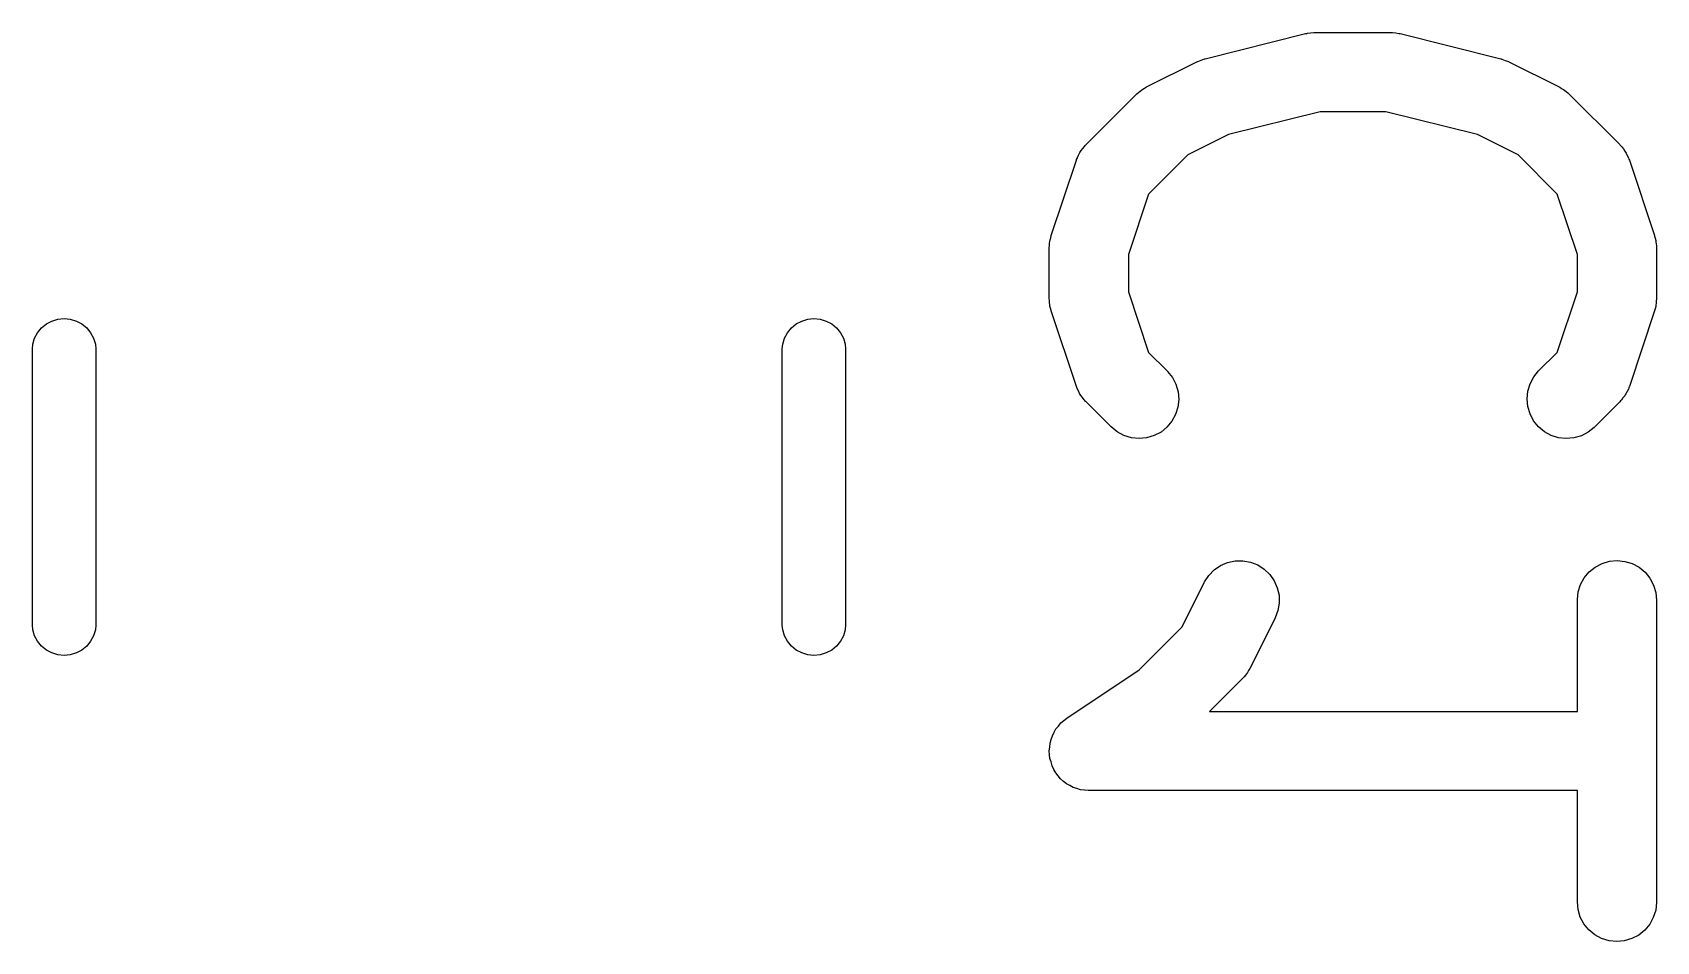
# Model space of a CAD drawing. Extents: x 0.77 to 5.19, y -2.29 to -0.61.
# Drawn here: x 1.9197 to 2.0408, y -0.9839 to -0.9161 of the extents above; entities that cross this region are included whole.
import ezdxf

# ---------------------------------------------------------------- set-up
doc = ezdxf.new("R2010")
doc.units = 0
doc.header["$MEASUREMENT"] = 0
doc.layers.add('BLACK', color=7, linetype='CONTINUOUS')

msp = doc.modelspace()

# ---------------------------------------------------------------- linework, layer by layer
at = {"layer": 'BLACK', "linetype": 'CONTINUOUS'}
for p, q in [((2.0071, -0.918076), (2.0146, -0.916202)), ((2.0146, -0.916202), (2.01464, -0.916192)), ((2.01464, -0.916192), (2.01469, -0.916185)), ((2.01469, -0.916185), (2.01474, -0.91617)), ((2.01474, -0.91617), (2.01497, -0.916147)), ((2.01497, -0.916147), (2.01521, -0.916115)), ((2.01521, -0.916115), (2.01526, -0.916119)), ((2.01526, -0.916119), (2.01531, -0.916114)), ((2.01531, -0.916114), (2.02094, -0.916114)), ((2.02094, -0.916114), (2.02098, -0.916114)), ((2.02098, -0.916114), (2.02103, -0.91612)), ((2.02103, -0.91612), (2.02108, -0.916117)), ((2.02108, -0.916117), (2.02132, -0.916152)), ((2.02132, -0.916152), (2.02155, -0.916178)), ((2.02155, -0.916178), (2.0216, -0.916194)), ((2.0216, -0.916194), (2.02165, -0.916202)), ((2.02165, -0.916202), (2.02915, -0.918076)), ((2.00274, -0.920175), (2.00649, -0.9183)), ((2.00649, -0.9183), (2.00653, -0.918282)), ((2.00653, -0.918282), (2.00654, -0.918277)), ((2.00654, -0.918277), (2.00656, -0.91827)), ((2.00656, -0.91827), (2.00681, -0.918178)), ((2.00681, -0.918178), (2.00707, -0.918083)), ((2.00707, -0.918083), (2.00708, -0.918081)), ((2.00708, -0.918081), (2.0071, -0.918076)), ((2.02915, -0.918076), (2.02919, -0.918087)), ((2.02919, -0.918087), (2.02921, -0.918092)), ((2.02921, -0.918092), (2.02922, -0.918094)), ((2.02922, -0.918094), (2.02948, -0.918192)), ((2.02948, -0.918192), (2.02973, -0.918288)), ((2.02973, -0.918288), (2.02974, -0.918295)), ((2.02974, -0.918295), (2.02976, -0.9183)), ((2.02976, -0.9183), (2.03351, -0.920175)), ((1.99823, -0.924477), (2.00198, -0.920728)), ((2.00198, -0.920728), (2.00201, -0.920699)), ((2.00201, -0.920699), (2.00214, -0.920596)), ((2.00214, -0.920596), (2.00226, -0.920482)), ((2.00226, -0.920482), (2.00236, -0.920416)), ((2.00236, -0.920416), (2.00246, -0.920339)), ((2.00246, -0.920339), (2.0026, -0.920263)), ((2.0026, -0.920263), (2.00274, -0.920175)), ((2.03351, -0.920175), (2.03354, -0.920194)), ((2.03354, -0.920194), (2.03368, -0.920284)), ((2.03368, -0.920284), (2.03383, -0.920362)), ((2.03383, -0.920362), (2.03392, -0.92044)), ((2.03392, -0.92044), (2.03403, -0.920507)), ((2.03403, -0.920507), (2.03415, -0.920623)), ((2.03415, -0.920623), (2.03427, -0.920728)), ((2.03427, -0.920728), (2.03802, -0.924477)), ((2.01568, -0.922019), (2.00884, -0.923727)), ((2.02057, -0.922019), (2.01568, -0.922019)), ((2.02741, -0.923727), (2.02057, -0.922019)), ((2.00884, -0.923727), (2.00581, -0.925243)), ((2.03044, -0.925243), (2.02741, -0.923727)), ((1.99782, -0.924999), (1.99786, -0.924923)), ((1.99786, -0.924923), (1.99799, -0.924767)), ((1.99799, -0.924767), (1.99811, -0.924604)), ((1.99811, -0.924604), (1.99817, -0.924545)), ((1.99817, -0.924545), (1.99823, -0.924477)), ((2.03802, -0.924477), (2.03805, -0.924507)), ((2.03805, -0.924507), (2.03811, -0.924575)), ((2.03811, -0.924575), (2.03817, -0.924635)), ((2.03817, -0.924635), (2.03829, -0.9248)), ((2.03829, -0.9248), (2.03841, -0.924957)), ((2.03841, -0.924957), (2.03845, -0.925034)), ((1.99564, -0.931256), (1.99751, -0.925632)), ((1.99751, -0.925632), (1.99753, -0.925593)), ((1.99753, -0.925593), (1.99756, -0.925514)), ((1.99756, -0.925514), (1.99759, -0.925431)), ((1.99759, -0.925431), (1.99768, -0.925253)), ((1.99768, -0.925253), (1.99777, -0.92507)), ((1.99777, -0.92507), (1.99782, -0.924999)), ((2.00581, -0.925243), (2.0029, -0.92816)), ((2.03335, -0.92816), (2.03044, -0.925243)), ((2.03845, -0.925034), (2.0385, -0.925105)), ((2.0385, -0.925105), (2.03858, -0.92529)), ((2.03858, -0.92529), (2.03868, -0.925469)), ((2.03868, -0.925469), (2.0387, -0.925552)), ((2.0387, -0.925552), (2.03874, -0.925632)), ((2.03874, -0.925632), (2.04061, -0.931256)), ((2.0029, -0.92816), (2.00139, -0.932669)), ((2.03486, -0.932669), (2.03335, -0.92816)), ((1.99549, -0.932149), (1.99551, -0.931984)), ((1.99549, -0.93219), (1.99549, -0.932149)), ((1.99549, -0.935939), (1.99549, -0.93219)), ((1.99551, -0.931818), (1.99554, -0.931698)), ((1.99551, -0.931984), (1.99551, -0.931818)), ((1.99554, -0.931698), (1.99555, -0.931576)), ((1.99555, -0.931576), (1.9956, -0.931418)), ((1.9956, -0.931418), (1.99564, -0.931256)), ((2.04061, -0.931256), (2.04062, -0.931295)), ((2.04062, -0.931295), (2.04066, -0.931457)), ((2.04066, -0.931457), (2.04071, -0.931616)), ((2.04071, -0.931616), (2.04072, -0.931739)), ((2.04072, -0.931739), (2.04074, -0.931859)), ((2.04074, -0.931859), (2.04075, -0.932024)), ((2.04075, -0.932024), (2.04076, -0.93219)), ((2.04076, -0.93219), (2.04076, -0.935939)), ((2.00139, -0.932669), (2.00139, -0.93546)), ((2.03486, -0.93546), (2.03486, -0.932669)), ((2.00139, -0.93546), (2.0029, -0.939969)), ((2.03335, -0.939969), (2.03486, -0.93546)), ((1.9955, -0.936105), (1.99549, -0.935939)), ((1.99551, -0.93627), (1.9955, -0.936105)), ((1.99553, -0.93639), (1.99551, -0.93627)), ((1.99554, -0.936513), (1.99553, -0.93639)), ((1.99559, -0.936672), (1.99554, -0.936513)), ((1.99563, -0.936834), (1.99559, -0.936672)), ((1.99564, -0.936873), (1.99563, -0.936834)), ((1.99751, -0.942497), (1.99564, -0.936873)), ((2.04061, -0.936873), (2.03874, -0.942497)), ((2.04065, -0.936711), (2.04061, -0.936873)), ((2.0407, -0.936553), (2.04065, -0.936711)), ((2.04071, -0.936431), (2.0407, -0.936553)), ((2.04074, -0.936311), (2.04071, -0.936431)), ((2.04076, -0.93598), (2.04074, -0.936145)), ((2.04074, -0.936145), (2.04074, -0.936311)), ((2.04076, -0.935939), (2.04076, -0.93598)), ((1.92007, -0.938501), (1.92037, -0.938141)), ((1.92037, -0.938141), (1.92073, -0.937846)), ((1.92073, -0.937846), (1.92114, -0.937627)), ((1.92114, -0.937627), (1.92158, -0.937492)), ((1.92158, -0.937492), (1.92205, -0.937446)), ((1.92205, -0.937446), (1.92251, -0.937492)), ((1.92251, -0.937492), (1.92296, -0.937627)), ((1.92296, -0.937627), (1.92337, -0.937846)), ((1.92337, -0.937846), (1.92373, -0.938141)), ((1.92373, -0.938141), (1.92402, -0.938501)), ((1.97598, -0.938501), (1.97627, -0.938141)), ((1.97627, -0.938141), (1.97663, -0.937846)), ((1.97663, -0.937846), (1.97704, -0.937627)), ((1.97704, -0.937627), (1.97749, -0.937492)), ((1.97749, -0.937492), (1.97795, -0.937446)), ((1.97795, -0.937446), (1.97842, -0.937492)), ((1.97842, -0.937492), (1.97886, -0.937627)), ((1.97886, -0.937627), (1.97927, -0.937846)), ((1.97927, -0.937846), (1.97963, -0.938141)), ((1.97963, -0.938141), (1.97993, -0.938501)), ((1.91969, -0.939704), (1.91972, -0.939357)), ((1.91972, -0.939357), (1.91985, -0.938911)), ((1.91985, -0.938911), (1.92007, -0.938501)), ((1.92402, -0.938501), (1.92424, -0.938911)), ((1.92424, -0.938911), (1.92438, -0.939357)), ((1.92438, -0.939357), (1.92441, -0.939704)), ((1.97559, -0.939704), (1.97562, -0.939357)), ((1.97562, -0.939357), (1.97576, -0.938911)), ((1.97576, -0.938911), (1.97598, -0.938501)), ((1.97993, -0.938501), (1.98015, -0.938911)), ((1.98015, -0.938911), (1.98028, -0.939357)), ((1.98028, -0.939357), (1.98031, -0.939704)), ((1.91969, -0.960296), (1.91969, -0.939704)), ((1.92441, -0.939704), (1.92441, -0.960296)), ((1.97559, -0.960296), (1.97559, -0.939704)), ((1.98031, -0.939704), (1.98031, -0.960296)), ((2.0029, -0.939969), (2.00428, -0.94135)), ((2.03197, -0.94135), (2.03335, -0.939969)), ((2.00428, -0.94135), (2.00431, -0.94138)), ((2.00431, -0.94138), (2.00467, -0.94183)), ((2.00467, -0.94183), (2.00493, -0.942342)), ((2.03133, -0.942304), (2.03161, -0.941796)), ((2.03161, -0.941796), (2.03197, -0.94135)), ((1.99755, -0.942577), (1.99751, -0.942497)), ((1.99757, -0.94266), (1.99755, -0.942577)), ((1.99767, -0.942839), (1.99757, -0.94266)), ((1.99775, -0.943024), (1.99767, -0.942839)), ((1.9978, -0.943095), (1.99775, -0.943024)), ((1.99784, -0.943172), (1.9978, -0.943095)), ((2.00493, -0.942342), (2.00509, -0.942895)), ((2.00509, -0.942895), (2.00514, -0.943469)), ((2.03111, -0.943428), (2.03117, -0.942855)), ((2.03117, -0.942855), (2.03133, -0.942304)), ((2.03843, -0.943129), (2.03839, -0.943206)), ((2.03848, -0.943059), (2.03843, -0.943129)), ((2.03857, -0.942876), (2.03848, -0.943059)), ((2.03866, -0.942698), (2.03857, -0.942876)), ((2.03869, -0.942615), (2.03866, -0.942698)), ((2.03872, -0.942536), (2.03869, -0.942615)), ((2.03874, -0.942497), (2.03872, -0.942536)), ((1.99796, -0.94333), (1.99784, -0.943172)), ((1.99808, -0.943494), (1.99796, -0.94333)), ((1.99814, -0.943554), (1.99808, -0.943494)), ((1.9982, -0.943622), (1.99814, -0.943554)), ((1.99823, -0.943651), (1.9982, -0.943622)), ((2.0001, -0.945526), (1.99823, -0.943651)), ((2.00508, -0.944042), (2.00491, -0.944592)), ((2.00514, -0.943469), (2.00508, -0.944042)), ((2.03116, -0.944002), (2.03111, -0.943428)), ((2.03133, -0.944554), (2.03116, -0.944002)), ((2.03802, -0.943651), (2.03615, -0.945526)), ((2.03808, -0.943584), (2.03802, -0.943651)), ((2.03814, -0.943525), (2.03808, -0.943584)), ((2.03826, -0.943362), (2.03814, -0.943525)), ((2.03839, -0.943206), (2.03826, -0.943362)), ((2.00055, -0.945892), (2.0001, -0.945526)), ((2.00426, -0.945541), (2.00382, -0.945903)), ((2.00463, -0.945098), (2.00426, -0.945541)), ((2.00491, -0.944592), (2.00463, -0.945098)), ((2.0316, -0.945064), (2.03133, -0.944554)), ((2.03196, -0.945512), (2.0316, -0.945064)), ((2.0324, -0.945881), (2.03196, -0.945512)), ((2.03612, -0.945555), (2.03567, -0.945915)), ((2.03615, -0.945526), (2.03612, -0.945555)), ((2.00105, -0.946164), (2.00055, -0.945892)), ((2.00161, -0.946333), (2.00105, -0.946164)), ((2.00218, -0.946391), (2.00161, -0.946333)), ((2.00275, -0.946337), (2.00218, -0.946391)), ((2.00331, -0.946172), (2.00275, -0.946337)), ((2.00382, -0.945903), (2.00331, -0.946172)), ((2.03291, -0.946156), (2.0324, -0.945881)), ((2.03346, -0.946329), (2.03291, -0.946156)), ((2.03403, -0.946391), (2.03346, -0.946329)), ((2.0346, -0.946341), (2.03403, -0.946391)), ((2.03516, -0.94618), (2.0346, -0.946341)), ((2.03567, -0.945915), (2.03516, -0.94618)), ((2.00738, -0.956596), (2.00778, -0.956182)), ((2.00778, -0.956182), (2.00826, -0.955855)), ((2.00826, -0.955855), (2.00878, -0.955626)), ((2.00878, -0.955626), (2.00935, -0.955503)), ((2.00935, -0.955503), (2.00992, -0.955493)), ((2.00992, -0.955493), (2.01049, -0.955595)), ((2.01049, -0.955595), (2.01103, -0.955805)), ((2.01103, -0.955805), (2.01151, -0.956115)), ((2.01151, -0.956115), (2.01193, -0.956513)), ((2.03537, -0.956768), (2.03574, -0.956327)), ((2.03574, -0.956327), (2.03619, -0.955966)), ((2.03619, -0.955966), (2.0367, -0.955699)), ((2.0367, -0.955699), (2.03726, -0.955536)), ((2.03726, -0.955536), (2.03783, -0.955484)), ((2.03783, -0.955484), (2.0384, -0.955544)), ((2.0384, -0.955544), (2.03895, -0.955714)), ((2.03895, -0.955714), (2.03946, -0.955988)), ((2.03946, -0.955988), (2.03991, -0.956356)), ((2.03991, -0.956356), (2.04027, -0.956802)), ((2.00539, -0.960437), (2.00705, -0.957116)), ((2.00705, -0.957116), (2.00707, -0.957079)), ((2.00707, -0.957079), (2.00738, -0.956596)), ((2.01193, -0.956513), (2.01226, -0.956985)), ((2.01226, -0.956985), (2.01249, -0.957512)), ((2.01249, -0.957512), (2.01262, -0.958075)), ((2.03492, -0.957823), (2.0351, -0.957273)), ((2.0351, -0.957273), (2.03537, -0.956768)), ((2.04027, -0.956802), (2.04054, -0.957311)), ((2.04054, -0.957311), (2.04071, -0.957863)), ((2.01263, -0.958651), (2.01254, -0.959219)), ((2.01262, -0.958075), (2.01263, -0.958651)), ((2.03486, -0.958395), (2.03492, -0.957823)), ((2.03486, -0.958436), (2.03486, -0.958395)), ((2.03486, -0.966732), (2.03486, -0.958436)), ((2.04071, -0.957863), (2.04076, -0.958436)), ((2.04076, -0.958436), (2.04076, -0.980934)), ((2.01233, -0.959757), (2.01046, -0.963506)), ((2.01254, -0.959219), (2.01233, -0.959757)), ((1.91972, -0.960643), (1.91969, -0.960296)), ((1.91985, -0.961089), (1.91972, -0.960643)), ((1.92007, -0.961499), (1.91985, -0.961089)), ((1.92424, -0.961089), (1.92402, -0.961499)), ((1.92438, -0.960643), (1.92424, -0.961089)), ((1.92441, -0.960296), (1.92438, -0.960643)), ((1.97562, -0.960643), (1.97559, -0.960296)), ((1.97576, -0.961089), (1.97562, -0.960643)), ((1.97598, -0.961499), (1.97576, -0.961089)), ((1.98015, -0.961089), (1.97993, -0.961499)), ((1.98028, -0.960643), (1.98015, -0.961089)), ((1.98031, -0.960296), (1.98028, -0.960643)), ((2.00218, -0.963641), (2.00539, -0.960437)), ((1.92037, -0.961859), (1.92007, -0.961499)), ((1.92073, -0.962154), (1.92037, -0.961859)), ((1.92114, -0.962373), (1.92073, -0.962154)), ((1.92158, -0.962508), (1.92114, -0.962373)), ((1.92296, -0.962373), (1.92251, -0.962508)), ((1.92337, -0.962154), (1.92296, -0.962373)), ((1.92373, -0.961859), (1.92337, -0.962154)), ((1.92402, -0.961499), (1.92373, -0.961859)), ((1.97627, -0.961859), (1.97598, -0.961499)), ((1.97663, -0.962154), (1.97627, -0.961859)), ((1.97704, -0.962373), (1.97663, -0.962154)), ((1.97749, -0.962508), (1.97704, -0.962373)), ((1.97886, -0.962373), (1.97842, -0.962508)), ((1.97927, -0.962154), (1.97886, -0.962373)), ((1.97963, -0.961859), (1.97927, -0.962154)), ((1.97993, -0.961499), (1.97963, -0.961859)), ((1.92205, -0.962554), (1.92158, -0.962508)), ((1.92251, -0.962508), (1.92205, -0.962554)), ((1.97795, -0.962554), (1.97749, -0.962508)), ((1.97842, -0.962508), (1.97795, -0.962554)), ((1.9968, -0.967228), (2.00218, -0.963641)), ((2.01035, -0.963683), (2.01027, -0.963829)), ((2.01044, -0.963543), (2.01035, -0.963683)), ((2.01046, -0.963506), (2.01044, -0.963543)), ((2.0099, -0.964274), (2.00744, -0.966732)), ((2.01001, -0.964146), (2.0099, -0.964274)), ((2.01012, -0.964027), (2.01001, -0.964146)), ((2.01019, -0.963923), (2.01012, -0.964027)), ((2.01027, -0.963829), (2.01019, -0.963923)), ((1.99657, -0.967418), (1.9968, -0.967228)), ((2.00744, -0.966732), (2.03486, -0.966732)), ((1.99563, -0.968813), (1.99572, -0.968545)), ((1.99572, -0.968541), (1.99585, -0.968288)), ((1.99572, -0.968543), (1.99572, -0.968541)), ((1.99572, -0.968545), (1.99572, -0.968543)), ((1.99585, -0.968288), (1.99599, -0.968038)), ((1.99599, -0.968034), (1.99617, -0.967824)), ((1.99599, -0.968036), (1.99599, -0.968034)), ((1.99599, -0.968038), (1.99599, -0.968036)), ((1.99617, -0.967824), (1.99636, -0.967593)), ((1.99636, -0.96759), (1.99657, -0.967418)), ((1.99636, -0.967592), (1.99636, -0.96759)), ((1.99636, -0.967593), (1.99636, -0.967592)), ((1.99549, -0.969664), (1.99552, -0.969386)), ((1.99549, -0.969667), (1.99549, -0.969664)), ((1.99549, -0.969669), (1.99549, -0.969667)), ((1.99551, -0.969959), (1.99549, -0.969669)), ((1.99552, -0.969386), (1.99555, -0.969096)), ((1.99555, -0.969091), (1.99563, -0.968813)), ((1.99555, -0.969094), (1.99555, -0.969091)), ((1.99555, -0.969096), (1.99555, -0.969094)), ((1.99554, -0.970238), (1.99551, -0.969959)), ((1.99554, -0.970241), (1.99554, -0.970238)), ((1.99554, -0.970243), (1.99554, -0.970241)), ((1.99562, -0.970502), (1.99554, -0.970243)), ((1.9957, -0.970791), (1.99562, -0.970502)), ((1.9957, -0.970793), (1.9957, -0.970791)), ((1.9957, -0.970795), (1.9957, -0.970793)), ((1.99584, -0.971053), (1.9957, -0.970795)), ((1.99597, -0.971302), (1.99584, -0.971053)), ((1.99597, -0.971304), (1.99597, -0.971302)), ((1.99597, -0.971306), (1.99597, -0.971304)), ((1.99616, -0.971545), (1.99597, -0.971306)), ((1.99633, -0.971751), (1.99616, -0.971545)), ((1.99633, -0.971752), (1.99633, -0.971751)), ((1.99633, -0.971754), (1.99633, -0.971752)), ((1.99656, -0.971944), (1.99633, -0.971754)), ((1.99677, -0.972121), (1.99656, -0.971944)), ((1.99677, -0.972123), (1.99677, -0.972121)), ((1.99678, -0.972124), (1.99677, -0.972123)), ((1.99702, -0.972256), (1.99678, -0.972124)), ((1.99728, -0.972399), (1.99702, -0.972256)), ((1.99728, -0.9724), (1.99728, -0.972399)), ((1.99728, -0.972401), (1.99728, -0.9724)), ((1.99754, -0.972483), (1.99728, -0.972401)), ((1.99783, -0.972573), (1.99754, -0.972483)), ((1.99783, -0.972574), (1.99783, -0.972573)), ((1.99811, -0.972606), (1.99783, -0.972574)), ((1.99783, -0.972574), (1.99783, -0.972574)), ((1.9984, -0.972638), (1.99811, -0.972606)), ((1.99844, -0.972638), (1.9984, -0.972638)), ((1.9984, -0.972638), (1.9984, -0.972638)), ((1.9984, -0.972638), (1.9984, -0.972638)), ((1.9984, -0.972638), (1.9984, -0.972638)), ((2.03486, -0.972638), (1.99844, -0.972638)), ((2.03486, -0.980934), (2.03486, -0.972638)), ((2.03491, -0.981507), (2.03486, -0.980934)), ((2.03508, -0.982059), (2.03491, -0.981507)), ((2.0407, -0.981548), (2.04052, -0.982097)), ((2.04076, -0.980975), (2.0407, -0.981548)), ((2.04076, -0.980934), (2.04076, -0.980975)), ((2.03535, -0.982568), (2.03508, -0.982059)), ((2.03572, -0.983014), (2.03535, -0.982568)), ((2.03616, -0.983382), (2.03572, -0.983014)), ((2.03988, -0.983043), (2.03943, -0.983404)), ((2.04025, -0.982602), (2.03988, -0.983043)), ((2.04052, -0.982097), (2.04025, -0.982602)), ((2.03667, -0.983656), (2.03616, -0.983382)), ((2.03722, -0.983826), (2.03667, -0.983656)), ((2.03779, -0.983886), (2.03722, -0.983826)), ((2.03836, -0.983834), (2.03779, -0.983886)), ((2.03892, -0.983671), (2.03836, -0.983834)), ((2.03943, -0.983404), (2.03892, -0.983671))]:
    msp.add_line(p, q, dxfattribs=at)

doc.saveas('drawing.dxf')
